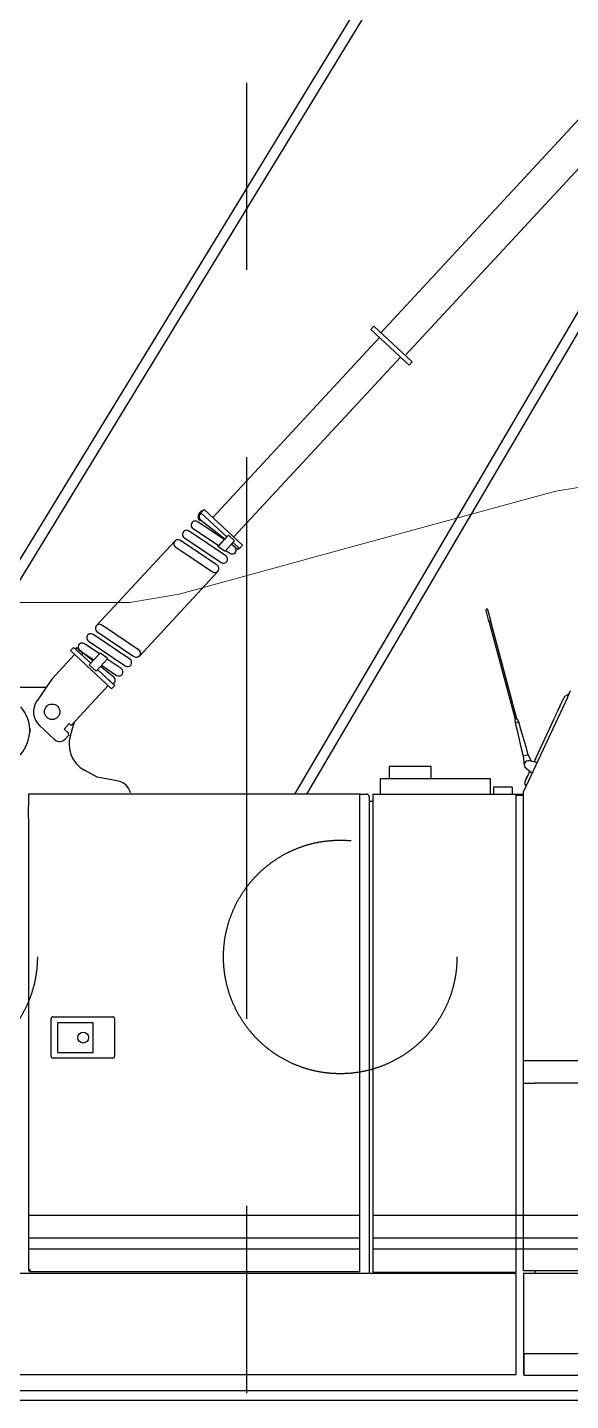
# Model space of a CAD drawing. Header units: millimetres. Extents: x -2078669 to -1085629, y -5987148 to 310365.
# Drawn here: x -1672053 to -1668424, y -2357978 to -2348808 of the extents above; entities that cross this region are included whole.
import ezdxf

# ---------------------------------------------------------------- set-up
doc = ezdxf.new("R2010")
doc.units = ezdxf.units.MM
doc.header["$LTSCALE"] = 500
doc.linetypes.add('CENTER', pattern=[6, 3, -1, 1, -1])
doc.linetypes.add('PHANTOM', pattern=[8, 3, -1, 1, -1, 1, -1])
doc.layers.add('2', color=7, linetype='Continuous')
doc.layers.add('D-BGD', color=7, linetype='Continuous', lineweight=13)
doc.layers.add('D-BYP-STRB', color=5, linetype='Continuous', lineweight=25)

# ---------------------------------------------------------------- blocks, each defined once
blk = doc.blocks.new('A$C57306f55')
at = {"layer": 'D-BYP-STRB', "linetype": 'Continuous'}
for p, q in [((3623.1, 4055.5), (6469.8, 8715.1)), ((3673.5, 4191.7), (6437, 8715.1)), ((7304, 7552.8), (4723.9, 4771.9)), ((5863.3, 5986.5), (4460.1, 3599.9)), ((5775.5, 5892.5), (4427.6, 3599.9)), ((5343.5, 5570.7), (4658.6, 4832.5)), ((4640, 4849.8), (4631.8, 4841)), ((4742.6, 4754.6), (4640, 4849.8)), ((4655.2, 4819.3), (4209.3, 4338.7)), ((4734.4, 4745.8), (4631.8, 4841)), ((4711.1, 4767.4), (4265.2, 4286.8)), ((4742.6, 4754.6), (4734.4, 4745.8)), ((4180.2, 4357.6), (4173.3, 4350.2)), ((4174.9, 4330.7), (4176.3, 4332.5)), ((4185.9, 4360.4), (4175, 4348.6)), ((4176.7, 4332.2), (4241.4, 4281.7)), ((4246.8, 4287.5), (4177.8, 4351.6)), ((4246.8, 4287.5), (4178.7, 4350.7)), ((4181.8, 4356), (4180.2, 4357.6)), ((4288.6, 4265.2), (4185.9, 4360.4)), ((4244, 4236.6), (4145.8, 4302.7)), ((4156.7, 4309.5), (4224.7, 4263.7)), ((4239.8, 4280), (4169, 4327.7)), ((4250.9, 4291.9), (4223.1, 4262)), ((4267.6, 4276.4), (4250.9, 4291.9)), ((3898.6, 4049.9), (4108.3, 4276)), ((4110.3, 4259.4), (4208.5, 4193.3)), ((4220.8, 4211.5), (4122.6, 4277.7)), ((4133.5, 4284.5), (4231.7, 4218.3)), ((4223.1, 4262), (4242.2, 4249.1)), ((4251.7, 4291.2), (4224.1, 4261.4)), ((4267.6, 4276.4), (4242.2, 4249.1)), ((4267.2, 4261.6), (4259, 4267.1)), ((4259.5, 4267.7), (4268.6, 4260.6)), ((4263.2, 4272.4), (4259.8, 4268.7)), ((4259.8, 4268.7), (4275.9, 4253.7)), ((4280.4, 4256.4), (4263.5, 4272)), ((4279.3, 4257.4), (4263.5, 4272)), ((4279.3, 4257.4), (4275.9, 4253.7)), ((4280.4, 4256.4), (4288.6, 4265.2)), ((4243.8, 4250.8), (4254.9, 4243.3)), ((4222.7, 4194.9), (4013, 3968.8)), ((4939.1, 4090.2), (4946.6, 4062.2)), ((4952.4, 4063.8), (4944.9, 4091.8)), ((4011, 3985.5), (3914.2, 4050.6)), ((4946.6, 4062.2), (4949.5, 4063)), ((4946.6, 4062.2), (4948.4, 4059.6)), ((4950.3, 4060.1), (4948.4, 4059.6)), ((4948.4, 4059.6), (5018, 3799.7)), ((4949.5, 4063), (4952.4, 4063.8)), ((4952.2, 4060.6), (4950.3, 4060.1)), ((4952.2, 4060.6), (4952.4, 4063.8)), ((5021.9, 3800.8), (4952.2, 4060.6)), ((3906.4, 3974.6), (3867.8, 4000.6)), ((3875.9, 4009.3), (3975.5, 3942.2)), ((3987.8, 3960.4), (3891, 4025.6)), ((3899.1, 4034.3), (3998.7, 3967.2)), ((3778.9, 3906.9), (3840.1, 3972.9)), ((3829.1, 3983.1), (3837.2, 3991.9)), ((3939, 3881.1), (3829.1, 3983.1)), ((3883.1, 3949.4), (3837.2, 3991.9)), ((3845.4, 3991.2), (3842, 3987.5)), ((3883.1, 3949.4), (3842, 3987.5)), ((3845.4, 3991.2), (3861.5, 3976.2)), ((3852.6, 3984.3), (3891.3, 3958.3)), ((3889.1, 3955.9), (3853.1, 3984)), ((3861.5, 3976.2), (3858.1, 3972.5)), ((3879, 3945), (3908, 3976.3)), ((3897.3, 3928), (3929, 3962.2)), ((3929, 3962.2), (3908, 3976.3)), ((3897.3, 3928), (3879, 3945)), ((3947.2, 3889.9), (3901.4, 3932.4)), ((3942.6, 3894.1), (3901.4, 3932.4)), ((3944.6, 3912.7), (3908.9, 3940.5)), ((3912.3, 3944.1), (3952.3, 3917.2)), ((3964.6, 3935.4), (3927.4, 3960.5)), ((3778.9, 3906.9), (3738.7, 3848.1)), ((3830.9, 3783.6), (3929.5, 3889.9)), ((3939, 3881.1), (3947.2, 3889.9)), ((3763.8, 3884.9), (3680, 3884.9)), ((5157.2, 3858.1), (5040, 3606.7)), ((5146.6, 3854.3), (5150, 3861.6)), ((5150, 3861.6), (5159.9, 3867)), ((5157.2, 3858.1), (5165.7, 3876.3)), ((3746, 3783.3), (3786.3, 3745.9)), ((3812.2, 3773.7), (3825.8, 3788.4)), ((3830.9, 3783.6), (3825.8, 3788.4)), ((3828.7, 3756.7), (3839.8, 3793.3)), ((5017, 3799.5), (5017.4, 3790.3)), ((5019.9, 3800.2), (5017.2, 3799.5)), ((5022.3, 3791.6), (5017.4, 3790.3)), ((5017.4, 3790.3), (5022.9, 3770)), ((5022.7, 3801), (5019.9, 3800.2)), ((5027.1, 3792.8), (5022.3, 3791.6)), ((5027.1, 3792.8), (5022.8, 3801)), ((5032.5, 3772.6), (5027.1, 3792.8)), ((5120.4, 3798.1), (5073.2, 3697.1)), ((3720, 3774.9), (3720, 3764.9)), ((3823.2, 3763.5), (3812.2, 3773.7)), ((3814.6, 3746.9), (3823.4, 3756.5)), ((3823.2, 3763.5), (3823.4, 3756.5)), ((5022.9, 3770), (5032.8, 3725)), ((5046.4, 3728.6), (5032.5, 3772.6)), ((5032.8, 3725), (5039.3, 3700.9)), ((5052.8, 3704.5), (5046.4, 3728.6)), ((4793, 3673.9), (4681, 3673.9)), ((4681, 3673.9), (4681, 3640.9)), ((4793, 3640.9), (4793, 3673.9)), ((5046.1, 3702.7), (5039.3, 3700.9)), ((5039.3, 3700.9), (5041.9, 3676.9)), ((5043.5, 3683.8), (5043.5, 3683.8)), ((5045.8, 3669.7), (5059.6, 3658.3)), ((5052.8, 3704.5), (5046.1, 3702.7)), ((5052.8, 3704.5), (5060.3, 3687.7)), ((5072.3, 3685.5), (5054.6, 3688.7)), ((5075.7, 3683.9), (5072.3, 3685.5)), ((5073.2, 3697.1), (5073.2, 3697.1)), ((3900, 3644.9), (3866.5, 3663.6)), ((3957.3, 3634.3), (3900, 3644.9)), ((4951.5, 3640.9), (4656.5, 3640.9)), ((4656.5, 3640.9), (4656.5, 3599.9)), ((4793, 3642.9), (4793, 3650.9)), ((4951.5, 3628.9), (4951.5, 3640.9)), ((5063.1, 3656.7), (5059.6, 3658.3)), ((3717, 3599.9), (3717, 3567.6)), ((4602, 3599.9), (3717, 3599.9)), ((4602, 2324.9), (4602, 3599.9)), ((4602, 3599.9), (4620.6, 3599.9)), ((4637, 3599.9), (4637, 3570.9)), ((4637, 3599.9), (5020, 3599.9)), ((4951.5, 3626.9), (4951.5, 3628.9)), ((4951.5, 3599.9), (4951.5, 3626.9)), ((4960, 3618.9), (4960, 3599.9)), ((5010, 3618.9), (4960, 3618.9)), ((5010, 3618.9), (5010, 3599.9)), ((5020, 3599.9), (5040, 3599.9)), ((5020, 3570.9), (5020, 3599.9)), ((5020, 3596.7), (5040, 3596.7)), ((5040, 2331.7), (5040, 3606.7)), ((3717, 3535.1), (3717, 3567.6)), ((4627, 3593.5), (4627, 3537.3)), ((4631.6, 3580), (4627, 3580)), ((4637, 3580), (4631.6, 3580)), ((4637, 3570.9), (4637, 2322.9)), ((5020, 2322.9), (5020, 3570.9)), ((3717, 3535.1), (3717, 2327.2)), ((4627, 3537.3), (4627, 3429.9)), ((4627, 3429.9), (4627, 2439.9)), ((3777, 2899.9), (3777, 2999.9)), ((3782, 3004.9), (3942, 3004.9)), ((3890, 2988.9), (3795, 2988.9)), ((3795, 2910), (3795, 2988.9)), ((3890, 2909.9), (3890, 2988.9)), ((3947, 2999.9), (3947, 2899.9)), ((3795, 2909.9), (3890, 2909.9)), ((3942, 2894.9), (3782, 2894.9)), ((5040.1, 2888), (5070, 2888)), ((5070, 2888), (5801.4, 2888)), ((5040, 2827.7), (5070, 2827.7)), ((5806, 2827.7), (5070, 2827.7)), ((5082.2, 2828), (5082.2, 2827.7)), ((5082.3, 2828), (5082.3, 2827.9)), ((5082.3, 2827.9), (5082.3, 2827.7)), ((3717, 2474.9), (4602, 2474.9)), ((4637, 2474.9), (6508.1, 2474.9)), ((4627, 2439.9), (4627, 2319.9)), ((3717, 2414.9), (4602, 2414.9)), ((3717, 2384.9), (4602, 2384.9)), ((4637, 2414.9), (6556.3, 2414.9)), ((4637, 2384.9), (6579.3, 2384.9)), ((3029, 2319.9), (5020, 2319.9)), ((3717, 2327.2), (3719.3, 2327.2)), ((3719.3, 2324.9), (3719.3, 2327.2)), ((3719.3, 2324.9), (4602, 2324.9)), ((4094, 2319.9), (4094, 2319.9)), ((4100, 2319.9), (4100, 2319.9)), ((4637, 2322.9), (5020, 2322.9)), ((4935, 2319.9), (4935, 2319.9)), ((5020, 2307.9), (5020, 2319.9)), ((5040, 2326.7), (5040, 2331.7)), ((5070, 2326.7), (5040, 2326.7)), ((5040, 2319.9), (7029.5, 2319.9)), ((5040, 2319.9), (5040, 2307.9)), ((5070, 2326.7), (5070, 2319.9)), ((5070, 2326.7), (5072.5, 2326.7)), ((5801.4, 2326.7), (5072.5, 2326.7)), ((5020, 2049.9), (5020, 2307.9)), ((5040, 2307.9), (5040, 2061.9)), ((5040.5, 2105.9), (6982.5, 2105.9)), ((5040.5, 2105.9), (5040.5, 2047.7)), ((5040, 2061.9), (5040, 2049.9)), ((1030, 2049.9), (5020, 2049.9)), ((5040.5, 2049.9), (5040, 2049.9)), ((5040.5, 2047.7), (6982.5, 2047.7)), ((4900, 2005.9), (2005, 2005.9)), ((5050, 2005.9), (4900, 2005.9)), ((5580, 2005.9), (5050, 2005.9)), ((5300, 1979.9), (3300, 1979.9)), ((4300, 1979.9), (4300, 1979.9)), ((4300, 1979.9), (4300, 1979.9)), ((4300, 1979.9), (4300, 1979.9)), ((4300, 1979.9), (4300, 1979.9)), ((4300, 1979.9), (4300, 1979.9))]:
    blk.add_line(p, q, dxfattribs=at)
at = {"layer": 'D-BYP-STRB', "linetype": 'CENTER'}
blk.add_line((4300, 0), (4300, 5545.2), dxfattribs=at)
at = {"layer": 'D-BYP-STRB', "linetype": 'Continuous'}
for points in [[(5120.3, 3798.1), (5120.6, 3798.7), (5121, 3799.4), (5121.4, 3800.3), (5121.8, 3801.2), (5122.3, 3802.2), (5122.8, 3803.3), (5123.3, 3804.4), (5123.8, 3805.5), (5126.9, 3812.2), (5127.3, 3813.1), (5129.1, 3816.9), (5130.9, 3820.6), (5131.8, 3822.6), (5132.9, 3824.9), (5134, 3827.5), (5135.3, 3830.1), (5136.6, 3832.9), (5137.8, 3835.6), (5139.1, 3838.2), (5140.2, 3840.7), (5141.3, 3842.9), (5142.2, 3844.9), (5143, 3846.7), (5143.7, 3848.2), (5144.3, 3849.6), (5144.9, 3850.7), (5145.3, 3851.6), (5145.6, 3852.3), (5146.2, 3853.5), (5146.1, 3853.4), (5146.2, 3853.4), (5146.2, 3853.5), (5146.2, 3853.6), (5146.3, 3853.7), (5146.3, 3853.8), (5146.4, 3853.9), (5146.4, 3854), (5146.5, 3854.1), (5146.5, 3854.2), (5146.5, 3854.2), (5146.5, 3854.3), (5146.5, 3854.3), (5146.6, 3854.3), (5146.6, 3854.3), (5146.6, 3854.3), (5146.6, 3854.3)], [(5161.3, 3866.9), (5161.2, 3866.9), (5161.2, 3866.9), (5161.1, 3866.9), (5161, 3866.9), (5160.9, 3866.9), (5160.8, 3866.9), (5160.7, 3866.9), (5160.6, 3866.9), (5160.5, 3867), (5160.4, 3867), (5160.3, 3867), (5160.2, 3867), (5160.1, 3867), (5160, 3867), (5159.9, 3867), (5159.9, 3867)], [(5017.2, 3799.5), (5017.2, 3799.5), (5017.2, 3799.5), (5017.2, 3799.5), (5017.1, 3799.5), (5017.1, 3799.5), (5017.1, 3799.5), (5017.1, 3799.5), (5017.1, 3799.4), (5017.1, 3799.4), (5017.1, 3799.4), (5017.1, 3799.4), (5017.1, 3799.4), (5017, 3799.4), (5017, 3799.3), (5017, 3799.3), (5017, 3799.3)], [(5022.9, 3800.9), (5022.9, 3800.9), (5022.9, 3800.9), (5022.9, 3800.9), (5022.9, 3800.9), (5022.9, 3800.9), (5022.8, 3801), (5022.8, 3801), (5022.8, 3801), (5022.8, 3801), (5022.8, 3801), (5022.8, 3801), (5022.7, 3801), (5022.7, 3801), (5022.7, 3801), (5022.7, 3801), (5022.7, 3801)], [(5042.3, 3681.4), (5042.4, 3681.5), (5042.4, 3681.6), (5042.5, 3681.8), (5042.5, 3681.9), (5042.6, 3682.1), (5042.7, 3682.3), (5042.8, 3682.5), (5042.8, 3682.6), (5042.9, 3682.8), (5043, 3683), (5043.1, 3683.2), (5043.2, 3683.3), (5043.3, 3683.5), (5043.4, 3683.6), (5043.4, 3683.7), (5043.5, 3683.8)], [(5042.3, 3681.4), (5042.3, 3681.4), (5042.3, 3681.4), (5042.3, 3681.4), (5042.3, 3681.4), (5042.3, 3681.4), (5042.3, 3681.4), (5042.3, 3681.4), (5042.3, 3681.4), (5042.3, 3681.4), (5042.3, 3681.4), (5042.3, 3681.4), (5042.3, 3681.4), (5042.3, 3681.4), (5042.3, 3681.4), (5042.3, 3681.4), (5042.3, 3681.4)], [(5043.5, 3683.8), (5043.5, 3683.8), (5043.4, 3683.7), (5043.4, 3683.7), (5043.3, 3683.6), (5043.3, 3683.5), (5043.2, 3683.4), (5043.2, 3683.3), (5043.1, 3683.2), (5043.1, 3683.2), (5043, 3683.1), (5043, 3683), (5043, 3682.9), (5042.9, 3682.8), (5042.9, 3682.8), (5042.9, 3682.7), (5042.8, 3682.6)], [(5073.2, 3697.1), (5072.8, 3696.2), (5072.4, 3695.2), (5071.9, 3694.1), (5071.3, 3692.9), (5070.8, 3691.8), (5070.3, 3690.6), (5069.8, 3689.6), (5069.4, 3688.7), (5069, 3688), (5068.8, 3687.4), (5068.6, 3687), (5068.4, 3686.7), (5068.3, 3686.5), (5068.3, 3686.4), (5068.2, 3686.3), (5068.2, 3686.2)], [(5073.2, 3697.1), (5072.9, 3696.4), (5072.5, 3695.5), (5072.1, 3694.6), (5071.6, 3693.6), (5071.1, 3692.5), (5070.6, 3691.5), (5070.2, 3690.6), (5069.8, 3689.7), (5069.4, 3688.9), (5069.1, 3688.3), (5068.9, 3687.8), (5068.7, 3687.3), (5068.5, 3686.9), (5068.4, 3686.6), (5068.3, 3686.4), (5068.2, 3686.2)], [(5072.3, 3685.5), (5072.3, 3685.5), (5072.3, 3685.5), (5072.3, 3685.5), (5072.3, 3685.5), (5072.3, 3685.5), (5072.3, 3685.5), (5072.3, 3685.5), (5072.3, 3685.5), (5072.3, 3685.5), (5072.3, 3685.5), (5072.3, 3685.5), (5072.3, 3685.5), (5072.3, 3685.5), (5072.3, 3685.5), (5072.3, 3685.5), (5072.3, 3685.5)], [(5043.6, 3633.6), (5043.6, 3633.6), (5043.6, 3633.5), (5043.6, 3633.5), (5043.6, 3633.5), (5043.6, 3633.5), (5043.6, 3633.4), (5043.6, 3633.4), (5043.6, 3633.3), (5043.5, 3633.3), (5043.3, 3632.8), (5043.2, 3631.9), (5043.1, 3630.5), (5043, 3629.2), (5043.2, 3628), (5043.4, 3626.9), (5043.8, 3625.9), (5044.3, 3624.8), (5045, 3623.7), (5045.9, 3622.5)], [(5056.4, 3660.9), (5055.9, 3660), (5055.4, 3658.8), (5054.8, 3657.5), (5054.1, 3656), (5053.3, 3654.4), (5052.5, 3652.6), (5051.7, 3650.8), (5050.8, 3648.9), (5045, 3636.4), (5044.7, 3635.9), (5044.4, 3635.2), (5044.2, 3634.7), (5044, 3634.4), (5044, 3634.3), (5044, 3634.3), (5044, 3634.4), (5044.1, 3634.5), (5044.1, 3634.6), (5044.1, 3634.6), (5044.1, 3634.6), (5044.1, 3634.5), (5044, 3634.4), (5044, 3634.2), (5043.9, 3634.1), (5043.8, 3634), (5043.8, 3633.8), (5043.7, 3633.7), (5043.7, 3633.7), (5043.7, 3633.6), (5043.7, 3633.6), (5043.6, 3633.6), (5043.6, 3633.6), (5043.6, 3633.6), (5043.6, 3633.6)], [(5047, 3640.8), (5046.9, 3640.5), (5046.7, 3640.2), (5046.5, 3639.8), (5046.3, 3639.3), (5046.1, 3638.8), (5045.8, 3638.3), (5045.6, 3637.8), (5045.3, 3637.2), (5045.1, 3636.7), (5044.8, 3636.1), (5044.6, 3635.6), (5044.4, 3635.1), (5044.2, 3634.7), (5044, 3634.3), (5043.8, 3633.9), (5043.6, 3633.6)], [(5056.4, 3660.9), (5056.2, 3660.5), (5056, 3660.1), (5055.7, 3659.5), (5055.4, 3658.7), (5055, 3657.9), (5054.5, 3656.9), (5054, 3655.8), (5053.4, 3654.5), (5048.6, 3644.2), (5048, 3642.9), (5047.6, 3642.2), (5047.4, 3641.7), (5047.3, 3641.5), (5047.3, 3641.4), (5047.3, 3641.4), (5047.3, 3641.5), (5047.4, 3641.6), (5047.4, 3641.7), (5047.4, 3641.8), (5047.4, 3641.7), (5047.4, 3641.7), (5047.4, 3641.6), (5047.3, 3641.4), (5047.2, 3641.3), (5047.2, 3641.2), (5047.1, 3641.1), (5047.1, 3641), (5047, 3640.9), (5047, 3640.9), (5047, 3640.8), (5047, 3640.8), (5047, 3640.8), (5047, 3640.8), (5047, 3640.8)], [(5047, 3640.8), (5047, 3640.9), (5047, 3640.9), (5047.1, 3640.9), (5047.1, 3641), (5047.1, 3641.1), (5047.2, 3641.1), (5047.2, 3641.2), (5047.2, 3641.3), (5047.7, 3642.3), (5048, 3642.9), (5048.9, 3644.9), (5049.2, 3645.6), (5049.4, 3645.9), (5049.5, 3646.3), (5049.7, 3646.6), (5049.9, 3646.9), (5050, 3647.2), (5050.1, 3647.5), (5050.2, 3647.7), (5050.3, 3647.9)], [(5059.6, 3658.3), (5059.6, 3658.3), (5059.6, 3658.3), (5059.6, 3658.3), (5059.6, 3658.3), (5059.6, 3658.3), (5059.6, 3658.3), (5059.6, 3658.3), (5059.6, 3658.3), (5059.6, 3658.3), (5059.6, 3658.3), (5059.6, 3658.3), (5059.6, 3658.3), (5059.6, 3658.3), (5059.6, 3658.3), (5059.6, 3658.3), (5059.6, 3658.3)], [(5043.2, 3627.7), (5043.1, 3627.8), (5043.1, 3627.7), (5043.4, 3626.9), (5044.3, 3625.3), (5045.8, 3622.5)], [(5045.9, 3622.5), (5045.9, 3622.5), (5045.9, 3622.4), (5046, 3622.3), (5046.1, 3622.3), (5046.1, 3622.2), (5046.2, 3622.1), (5046.3, 3622.1), (5046.3, 3622), (5046.4, 3621.9), (5046.5, 3621.8), (5046.6, 3621.8), (5046.6, 3621.7), (5046.7, 3621.6), (5046.8, 3621.6), (5046.8, 3621.5), (5046.9, 3621.5)], [(3717, 2327.2), (3716.7, 2327.2), (3716.6, 2327.2), (3716.6, 2327.2), (3716.7, 2327.4), (3717.1, 2327.6), (3718.7, 2328.3), (3721.6, 2329.5)], [(3721.6, 2329.5), (3720.6, 2328.9), (3720, 2328.4), (3719.7, 2328.1), (3719.6, 2327.9), (3719.4, 2327.6), (3719.3, 2327.2)], [(3721.6, 2329.5), (3721.6, 2329.5), (3721.6, 2329.3), (3721.3, 2328.6), (3721.1, 2328.2), (3720.8, 2327.8), (3720.6, 2327.3), (3720.3, 2326.8), (3720, 2326.3), (3719.8, 2325.8), (3719.5, 2325.3), (3719.3, 2324.9)], [(3719.3, 2327.2), (3719.6, 2327.4), (3719.9, 2327.5), (3720.2, 2327.7), (3720.5, 2327.9), (3721, 2328.6), (3721.6, 2329.5)]]:
    blk.add_lwpolyline(points, dxfattribs=at)
for centre, radius in [((3780, 3819.9), 20.7), ((3863, 2949.4), 14.5)]:
    blk.add_circle(centre, radius, dxfattribs=at)
at = {"layer": 'D-BYP-STRB', "linetype": 'PHANTOM'}
for centre in [(3428.4, 3165.1), (4550, 3164.9)]:
    blk.add_circle(centre, 312, dxfattribs=at)
at = {"layer": 'D-BYP-STRB', "linetype": 'Continuous'}
for centre, radius, start, end in [((4162.8, 4318.6), 11, 47.146, 236.0516), ((4183.1, 4341.1), 13.3, 137.146, 232.0708), ((4183.1, 4341.1), 11, 137.146, 232.0708), ((4183.5, 4340.8), 11, 115.8223, 232.0709), ((4139.6, 4293.6), 11, 47.146, 236.0516), ((4116.4, 4268.6), 11, 47.146, 236.0516), ((4261.1, 4252.5), 11, 236.0516, 47.146), ((4237.9, 4227.4), 11, 236.0516, 56.0516), ((4214.6, 4202.4), 11, 236.0516, 56.0516), ((4942, 4091), 3, 105, 195), ((4942, 4091), 3, 15, 105), ((3906.6, 4042.5), 11, 47.146, 236.0516), ((3860.2, 3992.4), 11, 47.146, 236.0516), ((3883.4, 4017.4), 11, 47.146, 236.0516), ((4004.9, 3976.3), 11, 236.0516, 56.0516), ((3958.5, 3926.3), 11, 236.0516, 56.0516), ((3981.7, 3951.3), 11, 236.0516, 56.0516), ((3937.8, 3904.1), 11, 295.8223, 52.0709), ((3625, 3769.9), 95, 311.7348, 41.7348), ((3780, 3819.9), 50, 144.9051, 227.146), ((3799.9, 3760.5), 20, 227.146, 317.146), ((3905.3, 3733.5), 80, 163.1218, 240.9454), ((5052.7, 3678.1), 10.9, 162.1025, 230.4828), ((5052.7, 3678.1), 10.8, 193.4264, 230.4868), ((5052.7, 3678.1), 10.9, 79.526, 147.8695), ((5075.6, 3683.7), 0.2, 335.0006, 65), ((3950, 3594.9), 40, 11.991, 79.4499), ((5063.1, 3656.8), 0.2, 245, 334.9999), ((4620.6, 3593.5), 6.4, 0, 90), ((3782, 2999.9), 5, 90, 180), ((3942, 2999.9), 5, 0, 90), ((3782, 2899.9), 5, 180, 270), ((3942, 2899.9), 5, 270, 0), ((4998, 2307.9), 12, 88.5502, 90), ((5044.6, 2331.3), 4.6, 180, 183.3096)]:
    blk.add_arc(centre, radius, start, end, dxfattribs=at)

msp = doc.modelspace()

# ---------------------------------------------------------------- linework, layer by layer
at = {"layer": 'D-BGD', "linetype": 'Continuous', "lineweight": 13, "elevation": 708000}
msp.add_lwpolyline([(-1661276.4, -2349926.7), (-1662093, -2350149.6), (-1662718.1, -2350320.3), (-1663513.7, -2350537.6), (-1664159.9, -2350714), (-1665033.2, -2350952.5), (-1665601.6, -2351149.6), (-1666022.2, -2351295.5), (-1667043.4, -2351649.6), (-1668423.5, -2351888.9), (-1668485.1, -2351899.6), (-1668530.7, -2351907.5), (-1669926.9, -2352288.8), (-1671039.2, -2352592.5), (-1671368.6, -2352649.6), (-1671813.8, -2352649.6), (-1672810.4, -2352649.6)], dxfattribs=at)

# ---------------------------------------------------------------- block references
at = {"layer": '2', "xscale": 2.5, "yscale": 2.5, "zscale": 2.5}
msp.add_blockref('A$C57306f55', (-1681338.1, -2362928.2, 708000), dxfattribs=at)

doc.saveas('drawing.dxf')
